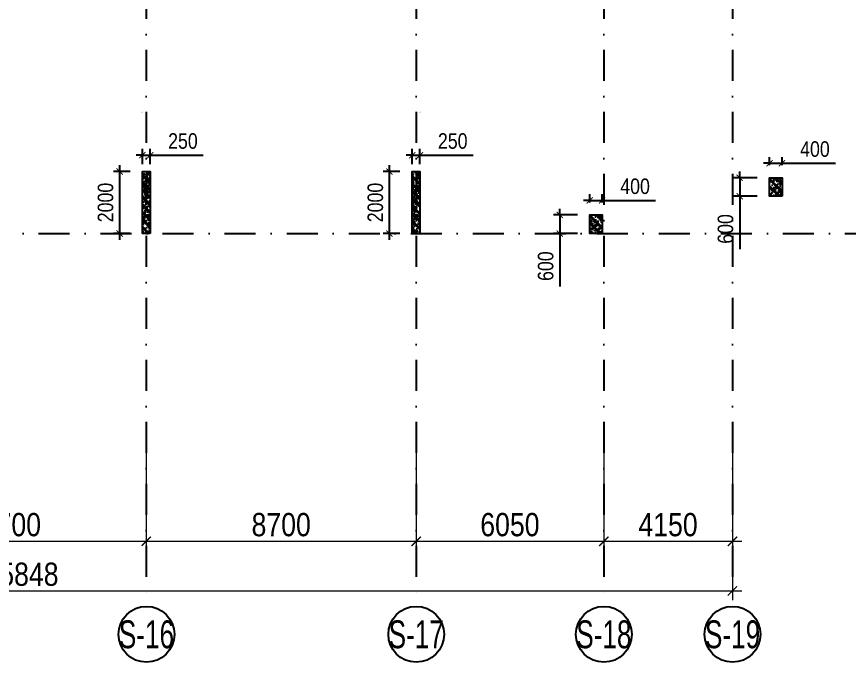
# Model space of a CAD drawing. Header units: millimetres. Extents: x 13965 to 1327256, y -72704 to 46237.
# Drawn here: x 890544 to 917364, y -45899 to -25068 of the extents above; entities that cross this region are included whole.
import ezdxf
from ezdxf.enums import TextEntityAlignment as Align

# ---------------------------------------------------------------- set-up
doc = ezdxf.new("R2010")
doc.units = ezdxf.units.MM
doc.header["$MEASUREMENT"] = 0
doc.linetypes.add('DASHDOT', pattern=[1, 0.5, -0.25, 0, -0.25])
doc.linetypes.add('DASHED', pattern=[4.5, 3, -1.5])
for name, color, linetype in [('AUDIT_I_220807103235-17', 50, 'Continuous'), ('ccu11-Khuat', 9, 'DASHED'), ('ccu11-Manh', 8, 'Continuous'), ('KC2-DIM', 251, 'Continuous'), ('KT-Dim', 8, 'Continuous'), ('KT-Luoi truc South Tower', 8, 'DASHDOT'), ('ST_MBDV Cot vach 220805$0$AUDIT_I_220805193045-5', 6, 'Continuous'), ('Xref_ST_MBDV Cot vach 30.7.2022|Xref_ST_MBDV Cot vach 30.7.2022|Xref_ST_MBDV Cot vach 30.7.2022|Xref_ST_MBDV Cot vach 30.7.2022|A-GRID-SYM', 50, 'Continuous')]:
    doc.layers.add(name, color=color, linetype=linetype)
doc.layers.add('KT-Kich thuoc', color=159, linetype='Continuous', lineweight=18)
doc.styles.add('Arial Narrow', font='ARIALN.TTF')
doc.styles.add('HBA-Text', font='GOTHIC.TTF')
doc.dimstyles.new('ccu12-200', dxfattribs={"dimscale": 200, "dimtxt": 2.5, "dimasz": 1, "dimexe": 1, "dimexo": 2, "dimgap": 1, "dimtad": 1, "dimdec": 0, "dimdsep": 46, "dimtxsty": 'Arial Narrow', "dimblk": 'ARCHTICK', "dimcen": -1, "dimdle": 1, "dimclrd": 256, "dimclre": 256, "dimclrt": 3, "dimadec": 0, "dimazin": 2, "dimtfac": 0.1, "dimtdec": 0, "dimtmove": 0, "dimatfit": 1, "dimldrblk": 'ARCHTICK', "dimfxl": 1, "dimtvp": 0.833333, "dimtolj": 1, "dimtzin": 12, "dimarcsym": 0})
doc.dimstyles.new('CCU_1-300', dxfattribs={"dimscale": 300, "dimtxt": 2.5, "dimasz": 1, "dimexe": 1, "dimexo": 2, "dimgap": 0.5, "dimtad": 1, "dimdec": 0, "dimdsep": 46, "dimtxsty": 'Arial Narrow', "dimblk": 'ARCHTICK', "dimcen": -1, "dimdle": 1, "dimclrd": 256, "dimclre": 256, "dimclrt": 3, "dimadec": 0, "dimazin": 2, "dimtfac": 0.1, "dimtdec": 0, "dimtix": 1, "dimtmove": 2, "dimatfit": 1, "dimfxl": 1, "dimtvp": 0.833333, "dimtolj": 1, "dimtzin": 12, "dimarcsym": 0})

# ---------------------------------------------------------------- blocks, each defined once
blk = doc.blocks.new('_ArchTick')
at = {"color": 0, "const_width": 0.15}
blk.add_lwpolyline([(-0.5, -0.5), (0.5, 0.5)], dxfattribs=at)
blk = doc.blocks.new('*D1047')
at = {"layer": 'Defpoints', "color": 0, "transparency": 16777216}
for p in [(-52171, 1204), (-6323, 1204), (-6323, -3959)]:
    blk.add_point(p, dxfattribs=at)
at = {"layer": 'KT-Kich thuoc', "lineweight": -2, "transparency": 16777216}
for p, q in [((-52171, 604), (-52171, -4259)), ((-6323, 604), (-6323, -4259)), ((-52471, -3959), (-6023, -3959))]:
    blk.add_line(p, q, dxfattribs=at)
at = {"layer": 'KT-Kich thuoc', "lineweight": -2, "transparency": 16777216, "xscale": 300, "yscale": 300, "zscale": 300, "rotation": 180}
blk.add_blockref('_ArchTick', (-52171, -3959), dxfattribs=at)
at = {"layer": 'KT-Kich thuoc', "lineweight": -2, "transparency": 16777216, "xscale": 300, "yscale": 300, "zscale": 300}
blk.add_blockref('_ArchTick', (-6323, -3959), dxfattribs=at)
at = {"layer": 'KT-Kich thuoc', "color": 3, "transparency": 16777216, "insert": (-29247, -3426), "char_height": 750, "attachment_point": 5, "style": 'Arial Narrow'}
blk.add_mtext('\\A1;45848', dxfattribs=at)
blk = doc.blocks.new('*D1076')
at = {"layer": 'Defpoints', "color": 0, "transparency": 16777216}
for p in [(-33923, 1204), (-25223, 1204), (-25223, -2359)]:
    blk.add_point(p, dxfattribs=at)
at = {"layer": 'KT-Kich thuoc', "lineweight": -2, "transparency": 16777216}
for p, q in [((-33923, 604), (-33923, -2659)), ((-25223, 604), (-25223, -2659)), ((-34223, -2359), (-24923, -2359))]:
    blk.add_line(p, q, dxfattribs=at)
at = {"layer": 'KT-Kich thuoc', "lineweight": -2, "transparency": 16777216, "xscale": 300, "yscale": 300, "zscale": 300, "rotation": 180}
blk.add_blockref('_ArchTick', (-33923, -2359), dxfattribs=at)
at = {"layer": 'KT-Kich thuoc', "lineweight": -2, "transparency": 16777216, "xscale": 300, "yscale": 300, "zscale": 300}
blk.add_blockref('_ArchTick', (-25223, -2359), dxfattribs=at)
at = {"layer": 'KT-Kich thuoc', "color": 3, "transparency": 16777216, "insert": (-29573, -1826), "char_height": 750, "attachment_point": 5, "style": 'Arial Narrow'}
blk.add_mtext('\\A1;8700', dxfattribs=at)
blk = doc.blocks.new('*D1077')
at = {"layer": 'Defpoints', "color": 0, "transparency": 16777216}
for p in [(-25223, 1204), (-16523, 1204), (-16523, -2359)]:
    blk.add_point(p, dxfattribs=at)
at = {"layer": 'KT-Kich thuoc', "lineweight": -2, "transparency": 16777216}
for p, q in [((-25223, 604), (-25223, -2659)), ((-16523, 604), (-16523, -2659)), ((-25523, -2359), (-16223, -2359))]:
    blk.add_line(p, q, dxfattribs=at)
at = {"layer": 'KT-Kich thuoc', "lineweight": -2, "transparency": 16777216, "xscale": 300, "yscale": 300, "zscale": 300, "rotation": 180}
blk.add_blockref('_ArchTick', (-25223, -2359), dxfattribs=at)
at = {"layer": 'KT-Kich thuoc', "lineweight": -2, "transparency": 16777216, "xscale": 300, "yscale": 300, "zscale": 300}
blk.add_blockref('_ArchTick', (-16523, -2359), dxfattribs=at)
at = {"layer": 'KT-Kich thuoc', "color": 3, "transparency": 16777216, "insert": (-20873, -1826), "char_height": 750, "attachment_point": 5, "style": 'Arial Narrow'}
blk.add_mtext('\\A1;8700', dxfattribs=at)
blk = doc.blocks.new('*D1078')
at = {"layer": 'Defpoints', "color": 0, "transparency": 16777216}
for p in [(-16523, 1204), (-10473, 1204), (-10473, -2359)]:
    blk.add_point(p, dxfattribs=at)
at = {"layer": 'KT-Kich thuoc', "lineweight": -2, "transparency": 16777216}
for p, q in [((-16523, 604), (-16523, -2659)), ((-10473, 604), (-10473, -2659)), ((-16823, -2359), (-10173, -2359))]:
    blk.add_line(p, q, dxfattribs=at)
at = {"layer": 'KT-Kich thuoc', "lineweight": -2, "transparency": 16777216, "xscale": 300, "yscale": 300, "zscale": 300, "rotation": 180}
blk.add_blockref('_ArchTick', (-16523, -2359), dxfattribs=at)
at = {"layer": 'KT-Kich thuoc', "lineweight": -2, "transparency": 16777216, "xscale": 300, "yscale": 300, "zscale": 300}
blk.add_blockref('_ArchTick', (-10473, -2359), dxfattribs=at)
at = {"layer": 'KT-Kich thuoc', "color": 3, "transparency": 16777216, "insert": (-13498, -1826), "char_height": 750, "attachment_point": 5, "style": 'Arial Narrow'}
blk.add_mtext('\\A1;6050', dxfattribs=at)
blk = doc.blocks.new('*D1079')
at = {"layer": 'Defpoints', "color": 0, "transparency": 16777216}
for p in [(-10473, 1204), (-6323, 1204), (-6323, -2359)]:
    blk.add_point(p, dxfattribs=at)
at = {"layer": 'KT-Kich thuoc', "lineweight": -2, "transparency": 16777216}
for p, q in [((-10473, 604), (-10473, -2659)), ((-6323, 604), (-6323, -2659)), ((-10773, -2359), (-6023, -2359))]:
    blk.add_line(p, q, dxfattribs=at)
at = {"layer": 'KT-Kich thuoc', "lineweight": -2, "transparency": 16777216, "xscale": 300, "yscale": 300, "zscale": 300, "rotation": 180}
blk.add_blockref('_ArchTick', (-10473, -2359), dxfattribs=at)
at = {"layer": 'KT-Kich thuoc', "lineweight": -2, "transparency": 16777216, "xscale": 300, "yscale": 300, "zscale": 300}
blk.add_blockref('_ArchTick', (-6323, -2359), dxfattribs=at)
at = {"layer": 'KT-Kich thuoc', "color": 3, "transparency": 16777216, "insert": (-8398, -1826), "char_height": 750, "attachment_point": 5, "style": 'Arial Narrow'}
blk.add_mtext('\\A1;4150', dxfattribs=at)
blk = doc.blocks.new('GRID-SYM-flat-73')
at = {"layer": 'Xref_ST_MBDV Cot vach 30.7.2022|Xref_ST_MBDV Cot vach 30.7.2022|Xref_ST_MBDV Cot vach 30.7.2022|Xref_ST_MBDV Cot vach 30.7.2022|A-GRID-SYM'}
blk.add_circle((0, 0, 0), 900, dxfattribs=at)
at = {"layer": 'Xref_ST_MBDV Cot vach 30.7.2022|Xref_ST_MBDV Cot vach 30.7.2022|Xref_ST_MBDV Cot vach 30.7.2022|Xref_ST_MBDV Cot vach 30.7.2022|A-GRID-SYM', "style": 'HBA-Text'}
blk.add_attdef('GRID', text='', height=900, rotation=359.6303, dxfattribs=at).set_placement((0, 0, 0), align=Align.MIDDLE_CENTER)
blk = doc.blocks.new('*D788')
at = {"layer": 'Defpoints', "color": 0, "transparency": 16777216}
for p in [(909025, -31464, 0), (908059, -32064), (909025, -32064, 0)]:
    blk.add_point(p, dxfattribs=at)
at = {"layer": 'KC2-DIM', "lineweight": -2, "transparency": 16777216}
for p, q in [((908059, -31464), (908059, -31264)), ((908625, -31464), (907859, -31464)), ((908059, -31464), (908059, -32064)), ((908625, -32064), (907859, -32064)), ((908059, -32064), (908059, -33771))]:
    blk.add_line(p, q, dxfattribs=at)
at = {"layer": 'KC2-DIM', "lineweight": -2, "transparency": 16777216, "xscale": 200, "yscale": 200, "zscale": 200}
for p, rotation in [((908059, -31464), 270), ((908059, -32064), 90)]:
    blk.add_blockref('_ArchTick', p, dxfattribs=dict(at, rotation=rotation))
at = {"layer": 'KC2-DIM', "color": 3, "transparency": 16777216, "insert": (907604, -33117), "char_height": 500, "attachment_point": 5, "rotation": 90, "style": 'Arial Narrow'}
blk.add_mtext('\\A1;600', dxfattribs=at)
blk = doc.blocks.new('*D787')
at = {"layer": 'Defpoints', "color": 0, "transparency": 16777216}
for p in [(909425, -30998), (909025, -31464, 0), (909425, -31464, 0)]:
    blk.add_point(p, dxfattribs=at)
at = {"layer": 'KC2-DIM', "lineweight": -2, "transparency": 16777216}
for p, q in [((909025, -31064), (909025, -30798)), ((909425, -31064), (909425, -30798)), ((909025, -30998), (908825, -30998)), ((909025, -30998), (909425, -30998)), ((909425, -30998), (911146, -30998))]:
    blk.add_line(p, q, dxfattribs=at)
at = {"layer": 'KC2-DIM', "lineweight": -2, "transparency": 16777216, "xscale": 200, "yscale": 200, "zscale": 200}
blk.add_blockref('_ArchTick', (909025, -30998), dxfattribs=at)
at = {"layer": 'KC2-DIM', "lineweight": -2, "transparency": 16777216, "xscale": 200, "yscale": 200, "zscale": 200, "rotation": 180}
blk.add_blockref('_ArchTick', (909425, -30998), dxfattribs=at)
at = {"layer": 'KC2-DIM', "color": 3, "transparency": 16777216, "insert": (910486, -30543), "char_height": 500, "attachment_point": 5, "style": 'Arial Narrow'}
blk.add_mtext('\\A1;400', dxfattribs=at)
blk = doc.blocks.new('*D790')
at = {"layer": 'Defpoints', "color": 0, "transparency": 16777216}
for p in [(914825, -30264, 0), (913859, -30864), (914825, -30864, 0)]:
    blk.add_point(p, dxfattribs=at)
at = {"layer": 'KC2-DIM', "lineweight": -2, "transparency": 16777216}
for p, q in [((914425, -30264), (913659, -30264)), ((913859, -30264), (913859, -30064)), ((913859, -30264), (913859, -30864)), ((914425, -30864), (913659, -30864)), ((913859, -30864), (913859, -32571))]:
    blk.add_line(p, q, dxfattribs=at)
at = {"layer": 'KC2-DIM', "lineweight": -2, "transparency": 16777216, "xscale": 200, "yscale": 200, "zscale": 200}
for p, rotation in [((913859, -30264), 270), ((913859, -30864), 90)]:
    blk.add_blockref('_ArchTick', p, dxfattribs=dict(at, rotation=rotation))
at = {"layer": 'KC2-DIM', "color": 3, "transparency": 16777216, "insert": (913404, -31917), "char_height": 500, "attachment_point": 5, "rotation": 90, "style": 'Arial Narrow'}
blk.add_mtext('\\A1;600', dxfattribs=at)
blk = doc.blocks.new('*D789')
at = {"layer": 'Defpoints', "color": 0, "transparency": 16777216}
for p in [(915225, -29798), (914825, -30264, 0), (915225, -30264, 0)]:
    blk.add_point(p, dxfattribs=at)
at = {"layer": 'KC2-DIM', "lineweight": -2, "transparency": 16777216}
for p, q in [((914825, -29864), (914825, -29598)), ((915225, -29864), (915225, -29598)), ((914825, -29798), (914625, -29798)), ((914825, -29798), (915225, -29798)), ((915225, -29798), (916946, -29798))]:
    blk.add_line(p, q, dxfattribs=at)
at = {"layer": 'KC2-DIM', "lineweight": -2, "transparency": 16777216, "xscale": 200, "yscale": 200, "zscale": 200}
blk.add_blockref('_ArchTick', (914825, -29798), dxfattribs=at)
at = {"layer": 'KC2-DIM', "lineweight": -2, "transparency": 16777216, "xscale": 200, "yscale": 200, "zscale": 200, "rotation": 180}
blk.add_blockref('_ArchTick', (915225, -29798), dxfattribs=at)
at = {"layer": 'KC2-DIM', "color": 3, "transparency": 16777216, "insert": (916286, -29343), "char_height": 500, "attachment_point": 5, "style": 'Arial Narrow'}
blk.add_mtext('\\A1;400', dxfattribs=at)
blk = doc.blocks.new('*D795')
at = {"layer": 'Defpoints', "color": 0, "transparency": 16777216}
for p in [(893867, -30064), (894600, -30064, 0), (894600, -32064, 0)]:
    blk.add_point(p, dxfattribs=at)
at = {"layer": 'KC2-DIM', "lineweight": -2, "transparency": 16777216}
for p, q in [((893867, -32264), (893867, -29864)), ((894200, -30064), (893667, -30064)), ((894200, -32064), (893667, -32064))]:
    blk.add_line(p, q, dxfattribs=at)
at = {"layer": 'KC2-DIM', "lineweight": -2, "transparency": 16777216, "xscale": 200, "yscale": 200, "zscale": 200}
for p, rotation in [((893867, -30064), 90), ((893867, -32064), 270)]:
    blk.add_blockref('_ArchTick', p, dxfattribs=dict(at, rotation=rotation))
at = {"layer": 'KC2-DIM', "color": 3, "transparency": 16777216, "insert": (893412, -31064), "char_height": 500, "attachment_point": 5, "rotation": 90, "style": 'Arial Narrow'}
blk.add_mtext('\\A1;2000', dxfattribs=at)
blk = doc.blocks.new('*D796')
at = {"layer": 'Defpoints', "color": 0, "transparency": 16777216}
for p in [(894850, -29538), (894600, -30224, 0), (894850, -30224, 0)]:
    blk.add_point(p, dxfattribs=at)
at = {"layer": 'KC2-DIM', "lineweight": -2, "transparency": 16777216}
for p, q in [((894600, -29824), (894600, -29338)), ((894850, -29824), (894850, -29338)), ((894600, -29538), (894400, -29538)), ((894600, -29538), (894850, -29538)), ((894850, -29538), (896562, -29538))]:
    blk.add_line(p, q, dxfattribs=at)
at = {"layer": 'KC2-DIM', "lineweight": -2, "transparency": 16777216, "xscale": 200, "yscale": 200, "zscale": 200}
blk.add_blockref('_ArchTick', (894600, -29538), dxfattribs=at)
at = {"layer": 'KC2-DIM', "lineweight": -2, "transparency": 16777216, "xscale": 200, "yscale": 200, "zscale": 200, "rotation": 180}
blk.add_blockref('_ArchTick', (894850, -29538), dxfattribs=at)
at = {"layer": 'KC2-DIM', "color": 3, "transparency": 16777216, "insert": (895906, -29083), "char_height": 500, "attachment_point": 5, "style": 'Arial Narrow'}
blk.add_mtext('\\A1;250', dxfattribs=at)
blk = doc.blocks.new('*D797')
at = {"layer": 'Defpoints', "color": 0, "transparency": 16777216}
for p in [(902567, -30064), (903300, -30064, 0), (903300, -32064, 0)]:
    blk.add_point(p, dxfattribs=at)
at = {"layer": 'KC2-DIM', "lineweight": -2, "transparency": 16777216}
for p, q in [((902567, -32264), (902567, -29864)), ((902900, -30064), (902367, -30064)), ((902900, -32064), (902367, -32064))]:
    blk.add_line(p, q, dxfattribs=at)
at = {"layer": 'KC2-DIM', "lineweight": -2, "transparency": 16777216, "xscale": 200, "yscale": 200, "zscale": 200}
for p, rotation in [((902567, -30064), 90), ((902567, -32064), 270)]:
    blk.add_blockref('_ArchTick', p, dxfattribs=dict(at, rotation=rotation))
at = {"layer": 'KC2-DIM', "color": 3, "transparency": 16777216, "insert": (902112, -31064), "char_height": 500, "attachment_point": 5, "rotation": 90, "style": 'Arial Narrow'}
blk.add_mtext('\\A1;2000', dxfattribs=at)
blk = doc.blocks.new('*D798')
at = {"layer": 'Defpoints', "color": 0, "transparency": 16777216}
for p in [(903550, -29538), (903300, -30224, 0), (903550, -30224, 0)]:
    blk.add_point(p, dxfattribs=at)
at = {"layer": 'KC2-DIM', "lineweight": -2, "transparency": 16777216}
for p, q in [((903300, -29824), (903300, -29338)), ((903550, -29824), (903550, -29338)), ((903300, -29538), (903100, -29538)), ((903300, -29538), (903550, -29538)), ((903550, -29538), (905262, -29538))]:
    blk.add_line(p, q, dxfattribs=at)
at = {"layer": 'KC2-DIM', "lineweight": -2, "transparency": 16777216, "xscale": 200, "yscale": 200, "zscale": 200}
blk.add_blockref('_ArchTick', (903300, -29538), dxfattribs=at)
at = {"layer": 'KC2-DIM', "lineweight": -2, "transparency": 16777216, "xscale": 200, "yscale": 200, "zscale": 200, "rotation": 180}
blk.add_blockref('_ArchTick', (903550, -29538), dxfattribs=at)
at = {"layer": 'KC2-DIM', "color": 3, "transparency": 16777216, "insert": (904606, -29083), "char_height": 500, "attachment_point": 5, "style": 'Arial Narrow'}
blk.add_mtext('\\A1;250', dxfattribs=at)
blk = doc.blocks.new('*U73')
h = blk.add_hatch()
h.set_pattern_fill('VATLIEU04', color=250, scale=40, style=0, pattern_type=2)
h.set_pattern_definition([(50, (-700, 2050), (286.904, -25.1), [30, -330]), (355, (-700, 2050), (-55.5, 300.877), [24, -264]), (100.451, (-676.1, 2047.9), (231.404, 275.776), [25.496, -280.457]), (46.184, (-700, 2130), (426.896, -66.208), [45, -495]), (96.636, (-664.43, 2124.5), (373.865, 389.65), [38.244, -420.685]), (351.184, (-700, 2130), (373.865, 389.65), [36, -396]), (21, (-660, 2110), (238.763, -161.048), [30, -330]), (326, (-660, 2110), (97.326, 290.06), [24, -264]), (71.451, (-640.1, 2096.58), (336.09, 129.012), [25.496, -280.457]), (37.5, (-700, 2050), (4.864, 133.1575), [0, -260.8, 0, -268, 0, -265]), (7.5, (-700, 2050), (105.228, 157.765), [0, -152.8, 0, -254.8, 0, -101]), (327.5, (-789.2, 2050), (213.529, -9.022), [0, -100, 0, -312, 0, -414]), (317.5, (-829.2, 2050), (233.274, 40.042), [0, -130, 0, -207.2, 0, -294]), (45, (-700, 2050), (-120.208, 120.208), []), (45, (-700, 2099), (-120.208, 120.208), [])])
h.paths.add_polyline_path([(-475, -475), (-225, -475), (-225, 1525), (-475, 1525)])
at = {"color": 6, "ltscale": 0.25}
blk.add_lwpolyline([(-475, -475), (-225, -475), (-225, 1525), (-475, 1525)], close=True, dxfattribs=at)
at = {"layer": 'Defpoints', "linetype": 'ByBlock', "ltscale": 30}
for p, q in [((-225, -475), (-475, 1525)), ((-475, -475), (-225, 1525))]:
    blk.add_line(p, q, dxfattribs=at)
blk = doc.blocks.new('*U74')
h = blk.add_hatch()
h.set_pattern_fill('VATLIEU04', color=250, scale=40, style=0, pattern_type=2)
h.set_pattern_definition([(50, (-700, 2050), (286.904, -25.1), [30, -330]), (355, (-700, 2050), (-55.5, 300.877), [24, -264]), (100.451, (-676.1, 2047.9), (231.404, 275.776), [25.496, -280.457]), (46.184, (-700, 2130), (426.896, -66.208), [45, -495]), (96.636, (-664.43, 2124.5), (373.865, 389.65), [38.244, -420.685]), (351.184, (-700, 2130), (373.865, 389.65), [36, -396]), (21, (-660, 2110), (238.763, -161.048), [30, -330]), (326, (-660, 2110), (97.326, 290.06), [24, -264]), (71.451, (-640.1, 2096.58), (336.09, 129.012), [25.496, -280.457]), (37.5, (-700, 2050), (4.864, 133.1575), [0, -260.8, 0, -268, 0, -265]), (7.5, (-700, 2050), (105.228, 157.765), [0, -152.8, 0, -254.8, 0, -101]), (327.5, (-789.2, 2050), (213.529, -9.022), [0, -100, 0, -312, 0, -414]), (317.5, (-829.2, 2050), (233.274, 40.042), [0, -130, 0, -207.2, 0, -294]), (45, (-700, 2050), (-120.208, 120.208), []), (45, (-700, 2099), (-120.208, 120.208), [])])
h.paths.add_polyline_path([(-475, -475), (-225, -475), (-225, 1525), (-475, 1525)])
at = {"color": 6, "ltscale": 0.25}
blk.add_lwpolyline([(-475, -475), (-225, -475), (-225, 1525), (-475, 1525)], close=True, dxfattribs=at)
at = {"layer": 'Defpoints', "linetype": 'ByBlock', "ltscale": 30}
for p, q in [((-225, -475), (-475, 1525)), ((-475, -475), (-225, 1525))]:
    blk.add_line(p, q, dxfattribs=at)
blk = doc.blocks.new('*U68')
h = blk.add_hatch()
h.set_pattern_fill('VATLIEU04', color=250, scale=40, style=0, pattern_type=2)
h.set_pattern_definition([(50, (-550, 650), (286.904, -25.1), [30, -330]), (355, (-550, 650), (-55.5, 300.88), [24, -264]), (100.451, (-526.1, 647.9), (231.404, 275.776), [25.496, -280.457]), (46.184, (-550, 730), (426.9, -66.21), [45, -495]), (96.636, (-514.43, 724.5), (373.87, 389.65), [38.24, -420.69]), (351.184, (-550, 730), (373.86, 389.65), [36, -396]), (21, (-510, 710), (238.763, -161.048), [30, -330]), (326, (-510, 710), (97.326, 290.06), [24, -264]), (71.451, (-490.1, 696.58), (336.09, 129.01), [25.496, -280.457]), (37.5, (-550, 650), (4.864, 133.1575), [0, -260.8, 0, -268, 0, -265]), (7.5, (-550, 650), (105.228, 157.765), [0, -152.8, 0, -254.8, 0, -101]), (327.5, (-639.2, 650), (213.529, -9.022), [0, -100, 0, -312, 0, -414]), (317.5, (-679.2, 650), (233.274, 40.042), [0, -130, 0, -207.2, 0, -294]), (45, (-550, 650), (-120.208, 120.208), []), (45, (-550, 699), (-120.208, 120.208), [])])
h.paths.add_polyline_path([(-475, -475), (-75, -475), (-75, 125), (-475, 125)])
at = {"color": 6, "ltscale": 0.25}
blk.add_lwpolyline([(-475, -475), (-75, -475), (-75, 125), (-475, 125)], close=True, dxfattribs=at)
at = {"layer": 'Defpoints', "linetype": 'ByBlock', "ltscale": 30}
for p, q in [((-75, -475), (-475, 125)), ((-475, -475), (-75, 125))]:
    blk.add_line(p, q, dxfattribs=at)
blk = doc.blocks.new('*U64')
h = blk.add_hatch()
h.set_pattern_fill('VATLIEU04', color=250, scale=40, style=0, pattern_type=2)
h.set_pattern_definition([(50, (-549.73, 649.82), (286.904, -25.1), [30, -330]), (355, (-549.73, 649.82), (-55.5, 300.88), [24, -264]), (100.451, (-525.82, 647.73), (231.404, 275.776), [25.496, -280.457]), (46.184, (-549.73, 729.82), (426.9, -66.21), [45, -495]), (96.636, (-514.16, 724.3), (373.87, 389.65), [38.24, -420.69]), (351.184, (-549.73, 729.8), (373.86, 389.65), [36, -396]), (21, (-509.73, 709.82), (238.763, -161.048), [30, -330]), (326, (-509.73, 709.82), (97.326, 290.06), [24, -264]), (71.451, (-489.83, 696.4), (336.09, 129.01), [25.496, -280.457]), (37.5, (-549.73, 649.82), (4.864, 133.1575), [0, -260.8, 0, -268, 0, -265]), (7.5, (-549.73, 649.82), (105.228, 157.765), [0, -152.8, 0, -254.8, 0, -101]), (327.5, (-638.93, 649.82), (213.529, -9.022), [0, -100, 0, -312, 0, -414]), (317.5, (-678.93, 649.82), (233.274, 40.042), [0, -130, 0, -207.2, 0, -294]), (45, (-549.73, 649.82), (-120.208, 120.208), []), (45, (-549.73, 698.82), (-120.208, 120.208), [])])
h.paths.add_polyline_path([(-475, -475), (-75, -475), (-75, 125), (-475, 125)])
at = {"color": 6, "ltscale": 0.25}
blk.add_lwpolyline([(-475, -475), (-75, -475), (-75, 125), (-475, 125)], close=True, dxfattribs=at)
at = {"layer": 'Defpoints', "linetype": 'ByBlock', "ltscale": 30}
for p, q in [((-75, -475), (-475, 125)), ((-475, -475), (-75, 125))]:
    blk.add_line(p, q, dxfattribs=at)
blk = doc.blocks.new('MBCV-T38')
at = {"layer": 'ccu11-Manh'}
for centre, start, end in [((19163, -17723, 0), 90, 180), ((28111, -17723, 0), 0, 90)]:
    blk.add_arc(centre, 1.25, start, end, dxfattribs=at)
at = {"layer": 'ST_MBDV Cot vach 220805$0$AUDIT_I_220805193045-5', "linetype": 'ByBlock', "xscale": -1, "rotation": 359.9999999999985}
for name, p in [('*U73', (18937, -21147, 0)), ('*U74', (27637, -21147, 0)), ('*U64', (39312, -19947, 0)), ('*U68', (33512, -21147, 0))]:
    blk.add_blockref(name, p, dxfattribs=at)
blk = doc.blocks.new('Asix South Tower')
at = {"layer": 'KT-Luoi truc South Tower', "ltscale": 2000}
for p, q in [((-25223, 33491.9), (-25223, -4459.1)), ((-16523, 33491.9), (-16523, -4459.1)), ((-10473, 33491.9), (-10473, -4459.1)), ((-6323, 33491.9), (-6323, -4459.1)), ((-52698.1, 7570.4), (10118.8, 7570.4))]:
    blk.add_line(p, q, dxfattribs=at)
at = {"layer": 'KT-Dim'}
ref = blk.add_blockref('GRID-SYM-flat-73', (-25217.9, -5359.1, 0), dxfattribs=dict(at, rotation=0.325197994598278))
ref.add_attrib('GRID', 'S-16', dxfattribs={"layer": 'AUDIT_I_220807103235-17', "height": 900, "style": 'HBA-Text', "width": 0.7}).set_placement((-25217.9, -5359.1, 0), align=Align.MIDDLE_CENTER)
ref = blk.add_blockref('GRID-SYM-flat-73', (-16517.9, -5359.1, 0), dxfattribs=dict(at, rotation=0.325197994598278))
ref.add_attrib('GRID', 'S-17', dxfattribs={"layer": 'AUDIT_I_220807103235-17', "height": 900, "style": 'HBA-Text', "width": 0.7}).set_placement((-16517.9, -5359.1, 0), align=Align.MIDDLE_CENTER)
ref = blk.add_blockref('GRID-SYM-flat-73', (-10467.9, -5359.1, 0), dxfattribs=dict(at, rotation=0.325197994598278))
ref.add_attrib('GRID', 'S-18', dxfattribs={"layer": 'AUDIT_I_220807103235-17', "height": 900, "style": 'HBA-Text', "width": 0.7}).set_placement((-10467.9, -5359.1, 0), align=Align.MIDDLE_CENTER)
ref = blk.add_blockref('GRID-SYM-flat-73', (-6317.9, -5359.1, 0), dxfattribs=dict(at, rotation=0.325197994598278))
ref.add_attrib('GRID', 'S-19', dxfattribs={"layer": 'AUDIT_I_220807103235-17', "height": 900, "style": 'HBA-Text', "width": 0.7}).set_placement((-6317.9, -5359.1, 0), align=Align.MIDDLE_CENTER)
at = {"layer": 'KT-Kich thuoc'}
for base, p1, p2, picture, middle in [((-6323, -3959.1), (-52170.8, 1204.1), (-6323, 1204.1), '*D1047', (-29246.9, -3426.2)), ((-25223, -2359.1), (-33923, 1204.1), (-25223, 1204.1), '*D1076', (-29573, -1826.2)), ((-16523, -2359.1), (-25223, 1204.1), (-16523, 1204.1), '*D1077', (-20873, -1826.2)), ((-10473, -2359.1), (-16523, 1204.1), (-10473, 1204.1), '*D1078', (-13498, -1826.2)), ((-6323, -2359.1), (-10473, 1204.1), (-6323, 1204.1), '*D1079', (-8398, -1826.2))]:
    dim = blk.add_linear_dim(base=base, p1=p1, p2=p2, dimstyle='CCU_1-300', dxfattribs=at)
    dim.commit()
    dim.dimension.update_dxf_attribs({"geometry": picture, "text_midpoint": middle})

msp = doc.modelspace()

# ---------------------------------------------------------------- block references
at = {"layer": 'ccu11-Khuat'}
msp.add_blockref('MBCV-T38', (875438.3, -10441.7, 0), dxfattribs=at)
at = {"layer": 'KT-Kich thuoc'}
msp.add_blockref('Asix South Tower', (919947.9, -39634.4), dxfattribs=at)

# ---------------------------------------------------------------- dimensions: what is measured, and where the dimension line sits
at = {"layer": 'KC2-DIM'}
for base, p1, p2, picture, middle in [((894850.2, -29537.8), (894600.2, -30224.2, 0), (894850.2, -30224.2, 0), '*D796', (895905.9, -29082.5)), ((903550.2, -29537.8), (903300.2, -30224.2, 0), (903550.2, -30224.2, 0), '*D798', (904605.9, -29082.5)), ((915225.3, -29798.1), (914825.3, -30263.9, 0), (915225.3, -30263.9, 0), '*D789', (916285.7, -29342.8)), ((909425.2, -30997.9), (909025.2, -31463.8, 0), (909425.2, -31463.8, 0), '*D787', (910485.7, -30542.6))]:
    dim = msp.add_linear_dim(base=base, p1=p1, p2=p2, dimstyle='ccu12-200', dxfattribs=at)
    dim.commit()
    dim.dimension.update_dxf_attribs({"geometry": picture, "text_midpoint": middle})
for base, p1, p2, picture, middle in [((893867.2, -30063.8), (894600.2, -32063.8, 0), (894600.2, -30063.8, 0), '*D795', (893411.9, -31063.8)), ((902567.2, -30063.8), (903300.2, -32063.8, 0), (903300.2, -30063.8, 0), '*D797', (902111.9, -31063.8)), ((913859.1, -30863.9), (914825.3, -30263.9, 0), (914825.3, -30863.9, 0), '*D790', (913403.9, -31917.4)), ((908059.1, -32063.8), (909025.2, -31463.8, 0), (909025.2, -32063.8, 0), '*D788', (907603.8, -33117.2))]:
    dim = msp.add_linear_dim(base=base, p1=p1, p2=p2, angle=90, dimstyle='ccu12-200', dxfattribs=at)
    dim.commit()
    dim.dimension.update_dxf_attribs({"geometry": picture, "text_midpoint": middle})

doc.saveas('drawing.dxf')
